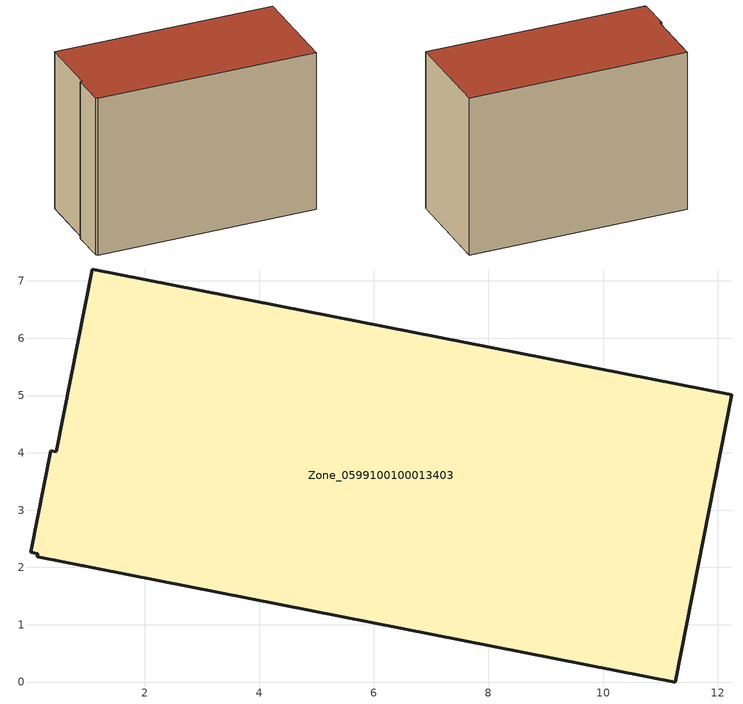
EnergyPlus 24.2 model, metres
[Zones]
Zone_0599100100013403
 floor ground (C_G): 12.25,5.01 11.26,0 0.12,2.19 0.13,2.24 0.01,2.27 0.36,4.04 0.46,4.02 1.08,7.21 z0
 wall outside (C_F): 0.46,4.02 0.36,4.04 0.01,2.27 0.13,2.24 0.12,2.19 11.26,0 12.25,5.01 1.08,7.21 0.46,4.02 z0:8.52
 roof outside (C_R): 0.12,2.19 11.26,0 12.25,5.01 1.08,7.21 0.46,4.02 0.36,4.04 0.01,2.27 0.13,2.24 z8.52
[BUILDING]
Pand.0599100100013403: North Axis=0; Terrain=City; Loads Convergence Tolerance Value=0.04; Temperature Convergence Tolerance Value=0.4; Solar Distribution=FullExterior; Maximum Number of Warmup Days=25; Minimum Number of Warmup Days=1
[Site:Location]
Rotterdam.The.Hague.AP_ZH_NLD Design_Conditions: Latitude=51.96; Longitude=4.45; Time Zone=1; Elevation=-4.5
[SITE:GROUNDTEMPERATURE:BUILDINGSURFACE]
18, 18, 18, 18, 18, 18, 18, 18, 18, 18, 18, 18
[MATERIAL] Thermal Absorptance=0.9; Solar Absorptance=0.7; Visible Absorptance=0.7
Name | Roughness | Thickness | Conductivity | Density | Specific Heat
G.TI.2015-2018 | MediumSmooth | 0.15 | 0.0428571 | 540 | 1210
F.TI.2015-2018 | Rough | 0.3 | 0.0666667 | 1920 | 840
R.TI.2015-2018 | MediumRough | 0.2 | 0.0333333 | 1500 | 1000
[CONSTRUCTION]
C_G: G.TI.2015-2018
C_F: F.TI.2015-2018
C_R: R.TI.2015-2018
[ZONE]
Zone_0599100100013403: Type=1; Multiplier=1; Ceiling Height=Autocalculate; Volume=Autocalculate; Floor Area=autocalculate; Part of Total Floor Area=Yes
[ZONEINFILTRATION:DESIGNFLOWRATE]
Infil_Zone_0599100100013403: Zone or ZoneList or Space or SpaceList=Zone_0599100100013403; Schedule=AlwaysOn; Design Flow Rate Calculation Method=Flow/Area; Flow Rate per Floor Area=0.0015; Constant Term Coefficient=1; Temperature Term Coefficient=0; Velocity Term Coefficient=0; Velocity Squared Term Coefficient=0
[HVACTEMPLATE:ZONE:IDEALLOADSAIRSYSTEM]
Zone_0599100100013403: Maximum Heating Supply Air Temperature=50; Minimum Cooling Supply Air Temperature=13; Maximum Heating Supply Air Humidity Ratio=0.0156; Minimum Cooling Supply Air Humidity Ratio=0.0077; Heating Limit=NoLimit; Cooling Limit=NoLimit; Dehumidification Control Type=ConstantSensibleHeatRatio; Cooling Sensible Heat Ratio=0.7; Dehumidification Setpoint=60; Humidification Control Type=None; Humidification Setpoint=30; Outdoor Air Method=None; Outdoor Air Flow Rate per Person=0.00944; Outdoor Air Flow Rate per Zone Floor Area=0; Outdoor Air Flow Rate per Zone=0; Demand Controlled Ventilation Type=None; Outdoor Air Economizer Type=NoEconomizer; Heat Recovery Type=None; Sensible Heat Recovery Effectiveness=0.7; Latent Heat Recovery Effectiveness=0.65
[ZONECONTROL:THERMOSTAT]
ThermostatControl_Zone_0599100100013403: Zone or ZoneList=Zone_0599100100013403; Control Type Schedule=DualSetpointControlType; Control 1=Thermostat_Zone_0599100100013403; Temperature Difference Between Cutout And Setpoint=0
[THERMOSTATSETPOINT:DUALSETPOINT]
Thermostat_Zone_0599100100013403: Heating Setpoint Temperature Schedule=HeatingSetpoint_Zone_0599100100013403; Cooling Setpoint Temperature Schedule=CoolingSetpoint_Zone_0599100100013403
[SCHEDULE:COMPACT]
HeatingSetpoint_Zone_0599100100013403: Through: 12/31, For: AllDays, Until: 24:00, 21
CoolingSetpoint_Zone_0599100100013403: Through: 12/31, For: AllDays, Until: 24:00, 24
DualSetpointControlType: Through: 12/31, For: AllDays, Until: 24:00, 4
AlwaysOn: Through: 12/31, For: AllDays, Until: 24:00, 1
